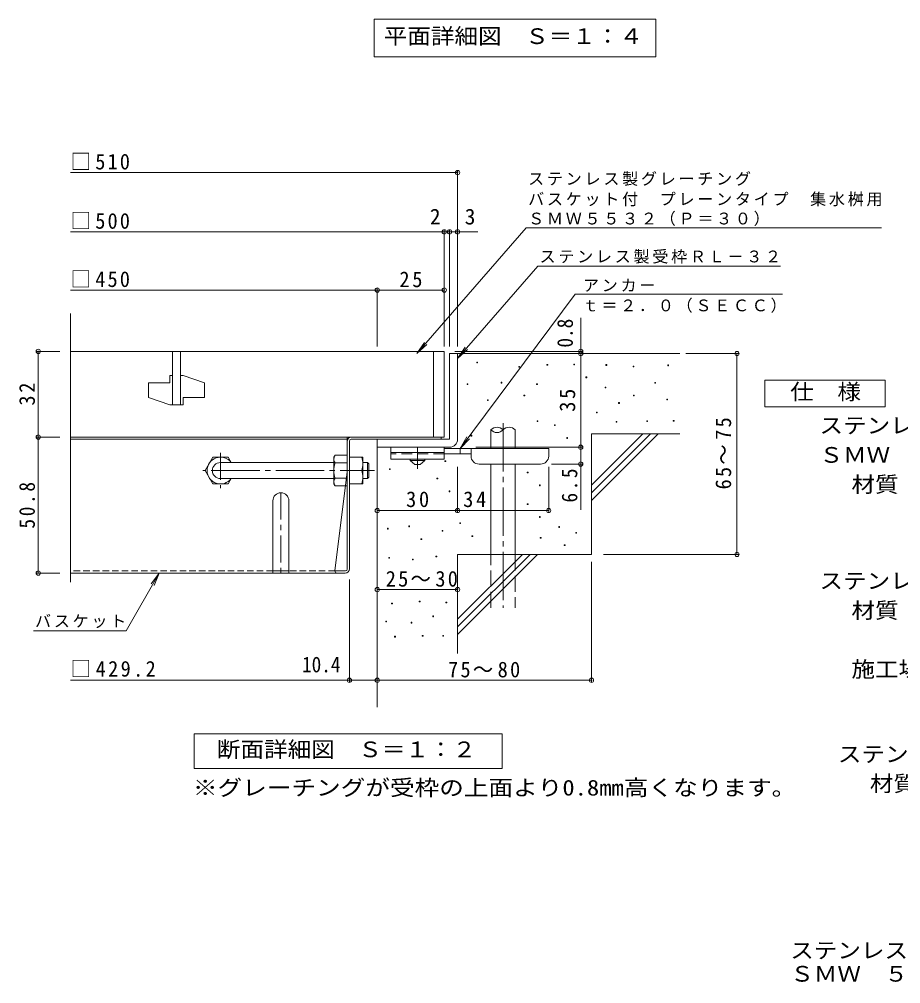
# Model space of a CAD drawing. Units: millimetres on the paper, enlarged 4 times, with parts at other scales. Extents: x -744 to 1008, y -779 to 706.
# Drawn here: x -722 to -63, y -779 to -58 of the extents above; entities that cross this region are included whole.
import ezdxf
from ezdxf.enums import TextEntityAlignment as Align

# ---------------------------------------------------------------- set-up
doc = ezdxf.new("R2010")
doc.units = ezdxf.units.MM
doc.header["$LTSCALE"] = 4
doc.header["$PDMODE"] = 32
doc.header["$PDSIZE"] = 3.2
for name, pattern in [('CHAIN1', [8, 5, -1, 1, -1]), ('CHAIN2', [12, 9, -1, 1, -1]), ('DASHED1', [1.8, 1.2, -0.6]), ('DASHED2', [3, 2, -1]), ('DASHED3', [4, 3, -1])]:
    doc.linetypes.add(name, pattern=pattern)
for name, color, linetype, lineweight in [('A-5_文字', 7, 'Continuous', 9), ('D-1_躯体', 3, 'Continuous', 9), ('D-4_その他', 7, 'Continuous', 9), ('D-5_文字', 7, 'Continuous', 9), ('D-6_寸法', 6, 'Continuous', 9), ('D-7_ハッチ', 2, 'Continuous', 9), ('D-8_記号', 2, 'Continuous', 9), ('D-B_7-WAKU-T', 2, 'Continuous', 9)]:
    doc.layers.add(name, color=color, linetype=linetype, lineweight=lineweight)
doc.layers.add('F-5_F-5ﾚｲﾔ', color=2, linetype='Continuous')
doc.styles.add('ＭＳ ゴシック', font='')
doc.styles.get('ＭＳ ゴシック').set_extended_font_data('MS Gothic')

msp = doc.modelspace()

# ---------------------------------------------------------------- linework, layer by layer
at = {"layer": 'A-5_文字'}
for p, q in [((-456.548, -58.439), (-246.148, -58.439)), ((-456.548, -58.439), (-456.548, -86.439)), ((-246.148, -58.439), (-246.148, -86.439)), ((-456.548, -86.439), (-246.148, -86.439))]:
    msp.add_line(p, q, dxfattribs=at)
at = {"layer": 'D-1_躯体'}
for p, q in [((-464.991, -389.43), (-461.591, -389.43)), ((-461.591, -389.43), (-460.591, -390.43)), ((-461.591, -401.43), (-461.591, -389.43)), ((-460.591, -400.43), (-460.591, -390.43)), ((-464.991, -401.43), (-461.591, -401.43)), ((-461.591, -401.43), (-460.591, -400.43))]:
    msp.add_line(p, q, dxfattribs=at)
at = {"layer": 'D-4_その他'}
for p, q in [((-394.184, -302.848), (-394.184, -171.683)), ((-683.251, -172.883), (-394.184, -172.883)), ((-342.897, -214.19), (-424.572, -308.03)), ((-404.184, -302.848), (-404.184, -215.961)), ((-400.184, -302.848), (-400.184, -215.961)), ((-342.897, -214.19), (-77.517, -214.19)), ((-683.251, -217.161), (-404.184, -217.161)), ((-404.184, -217.161), (-402.184, -217.161)), ((-402.184, -217.161), (-379.12, -217.161)), ((-334.258, -242.866), (-394.184, -311.717)), ((-334.258, -242.866), (-152.927, -242.866)), ((-683.251, -260.662), (-454.184, -260.662)), ((-454.184, -302.848), (-454.184, -259.462)), ((-454.184, -260.662), (-404.184, -260.662)), ((-392.181, -379.029), (-306.277, -263.803)), ((-306.277, -263.803), (-151.512, -263.803)), ((-302.198, -308.03), (-302.198, -281.333)), ((-424.572, -308.03), (-419.048, -299.695)), ((-424.572, -308.03), (-417.079, -301.409)), ((-708.612, -306.43), (-691.252, -306.43)), ((-707.412, -306.43), (-707.412, -370.43)), ((-300.998, -306.43), (-396.184, -306.43)), ((-394.184, -311.717), (-388.66, -303.382)), ((-394.184, -311.717), (-386.691, -305.096)), ((-300.998, -308.03), (-376.873, -308.03)), ((-302.198, -378.03), (-302.198, -308.03)), ((-223.772, -308.03), (-184.31, -308.03)), ((-185.51, -458.03), (-185.51, -308.03)), ((-708.612, -370.43), (-691.252, -370.43)), ((-707.412, -370.43), (-707.412, -472.03)), ((-380.58, -378.03), (-300.998, -378.03)), ((-302.198, -378.03), (-302.198, -424.73)), ((-394.181, -426.471), (-394.181, -392.629)), ((-326.181, -426.471), (-326.181, -392.629)), ((-300.998, -390.629), (-324.181, -390.629)), ((-285.29, -458.03), (-184.31, -458.03)), ((-294.184, -463.54), (-294.184, -553.23)), ((-708.612, -472.03), (-691.252, -472.03)), ((-617.006, -472.03), (-620.833, -481.268)), ((-474.991, -553.23), (-474.991, -476.83)), ((-454.184, -484.277), (-394.184, -484.277)), ((-474.991, -552.03), (-683.252, -552.03)), ((-454.184, -552.03), (-474.991, -552.03)), ((-454.184, -552.03), (-294.184, -552.03))]:
    msp.add_line(p, q, dxfattribs=at)
at = {"layer": 'D-4_その他', "color": 3}
for p, q in [((-683.252, -478.817), (-683.252, -278.15)), ((-404.184, -306.43), (-683.252, -306.43)), ((-607.184, -306.43), (-607.184, -346.43)), ((-601.185, -306.43), (-601.185, -346.43)), ((-412.184, -306.43), (-412.184, -370.43)), ((-404.184, -306.43), (-404.184, -370.43)), ((-625.185, -329.93), (-625.185, -340.93)), ((-625.185, -329.93), (-609.185, -329.93)), ((-609.185, -324.43), (-609.185, -329.93)), ((-607.184, -324.43), (-609.185, -324.43)), ((-599.184, -324.43), (-601.185, -324.43)), ((-599.184, -324.43), (-583.184, -329.93)), ((-583.184, -329.93), (-583.184, -340.93)), ((-625.185, -340.93), (-609.185, -346.43)), ((-599.184, -340.93), (-599.184, -346.43)), ((-599.184, -340.93), (-583.184, -340.93)), ((-599.184, -346.43), (-609.185, -346.43)), ((-683.252, -370.43), (-404.184, -370.43)), ((-444.181, -378.03), (-444.181, -387.03)), ((-404.181, -378.03), (-444.181, -378.03)), ((-404.181, -378.03), (-404.181, -387.03)), ((-404.181, -382.03), (-444.181, -382.03)), ((-404.181, -387.03), (-444.181, -387.03))]:
    msp.add_line(p, q, dxfattribs=at)
at = {"layer": 'D-4_その他', "color": 2}
for p, q in [((-400.184, -308.03), (-400.184, -372.03)), ((-400.184, -308.03), (-394.184, -308.03)), ((-394.184, -372.03), (-394.184, -308.03)), ((-454.184, -372.03), (-400.184, -372.03)), ((-454.184, -378.03), (-454.184, -372.03)), ((-454.184, -378.03), (-400.184, -378.03)), ((-429.681, -388.029), (-429.681, -387.03)), ((-429.681, -388.029), (-426.181, -391.029)), ((-429.681, -388.029), (-418.681, -388.029)), ((-422.181, -391.029), (-418.681, -388.029)), ((-418.681, -388.029), (-418.681, -387.03)), ((-426.181, -391.029), (-422.181, -391.029))]:
    msp.add_line(p, q, dxfattribs=at)
at = {"layer": 'D-4_その他', "color": 6}
for p, q in [((-394.184, -308.03), (-228.184, -308.03)), ((-369.267, -379.029), (-369.267, -365.029)), ((-351.267, -379.029), (-351.267, -365.029)), ((-294.184, -406.434), (-255.78, -368.03)), ((-294.184, -368.03), (-228.184, -368.03)), ((-294.184, -412.09), (-250.124, -368.03)), ((-294.184, -368.03), (-294.184, -458.03)), ((-294.184, -417.746), (-244.468, -368.03)), ((-454.184, -378.03), (-454.184, -572.03)), ((-369.267, -458.03), (-369.267, -390.629)), ((-351.267, -458.03), (-351.267, -390.629)), ((-394.184, -458.03), (-294.184, -458.03)), ((-394.184, -506.433), (-345.781, -458.03)), ((-394.184, -512.089), (-340.124, -458.03)), ((-394.184, -517.745), (-334.468, -458.03)), ((-394.184, -458.03), (-394.184, -532.03))]:
    msp.add_line(p, q, dxfattribs=at)
at = {"layer": 'D-4_その他', "color": 6, "linetype": 'CHAIN2'}
msp.add_line((-360.267, -360.129), (-360.267, -498.03), dxfattribs=at)
at = {"layer": 'D-4_その他', "color": 4, "linetype": 'CHAIN1'}
msp.add_line((-424.181, -394.126), (-424.181, -378.03), dxfattribs=at)
at = {"layer": 'D-4_その他', "color": 4}
for p, q in [((-326.181, -379.029), (-404.181, -379.029)), ((-392.181, -383.029), (-392.181, -379.029)), ((-384.181, -384.629), (-384.181, -379.029)), ((-326.181, -384.629), (-326.181, -379.029)), ((-384.171, -383.029), (-404.181, -383.029)), ((-378.181, -390.629), (-332.181, -390.629))]:
    msp.add_line(p, q, dxfattribs=at)
at = {"layer": 'D-4_その他', "color": 3, "linetype": 'DASHED2'}
msp.add_line((-404.181, -383.03), (-444.181, -383.03), dxfattribs=at)
at = {"layer": 'D-4_その他', "color": 6, "linetype": 'DASHED3'}
for p, q in [((-369.267, -498.03), (-369.267, -458.03)), ((-351.267, -458.03), (-351.267, -498.03))]:
    msp.add_line(p, q, dxfattribs=at)
at = {"layer": 'D-4_その他'}
for points in [[(-379.905, -315.095), (-379.905, -314.495), (-379.305, -314.495), (-379.305, -315.095)], [(-327.505, -316.716), (-327.505, -316.116), (-326.905, -316.116), (-326.905, -316.716)], [(-307.503, -316.497), (-307.503, -315.897), (-306.903, -315.897), (-306.903, -316.497)], [(-283.446, -316.904), (-283.446, -316.304), (-282.846, -316.304), (-282.846, -316.904)], [(-237.157, -317.175), (-237.157, -316.575), (-236.557, -316.575), (-236.557, -317.175)], [(-348.573, -318.336), (-348.573, -317.736), (-347.973, -317.736), (-347.973, -318.336)], [(-263.144, -317.987), (-263.144, -317.387), (-262.544, -317.387), (-262.544, -317.987)], [(-387.114, -331.22), (-387.114, -330.619), (-386.514, -330.619), (-386.514, -331.22)], [(-361.678, -330.139), (-361.678, -329.539), (-361.078, -329.539), (-361.078, -330.139)], [(-335.15, -331.222), (-335.15, -330.622), (-334.55, -330.622), (-334.55, -331.222)], [(-298.363, -326.092), (-298.363, -325.492), (-297.763, -325.492), (-297.763, -326.092)], [(-246.902, -330.169), (-246.902, -329.568), (-246.302, -329.568), (-246.302, -330.169)], [(-164.758, -347.959), (-164.758, -327.959), (-74.758, -327.959), (-74.758, -347.959)], [(-283.988, -333.688), (-283.988, -333.088), (-283.388, -333.088), (-283.388, -333.688)], [(-371.945, -343.139), (-371.945, -342.539), (-371.345, -342.539), (-371.345, -343.139)], [(-344.624, -339.613), (-344.624, -339.013), (-344.024, -339.013), (-344.024, -339.613)], [(-273.972, -345.328), (-273.972, -344.728), (-273.372, -344.728), (-273.372, -345.328)], [(-262.873, -339.643), (-262.873, -339.043), (-262.273, -339.043), (-262.273, -339.643)], [(-237.969, -342.621), (-237.969, -342.021), (-237.369, -342.021), (-237.369, -342.621)], [(-290.551, -352.32), (-290.551, -351.72), (-289.951, -351.72), (-289.951, -352.32)], [(-334.879, -358.833), (-334.879, -358.233), (-334.279, -358.233), (-334.279, -358.833)], [(-275.867, -359.404), (-275.867, -358.804), (-275.267, -358.804), (-275.267, -359.404)], [(-252.857, -358.863), (-252.857, -358.262), (-252.257, -358.262), (-252.257, -358.863)], [(-233.096, -358.592), (-233.096, -357.992), (-232.496, -357.992), (-232.496, -358.592)], [(-321.868, -361.827), (-321.868, -361.227), (-321.268, -361.227), (-321.268, -361.827)], [(-384.227, -369.656), (-384.227, -369.056), (-383.627, -369.056), (-383.627, -369.656)], [(-312.727, -371.422), (-312.727, -370.822), (-312.127, -370.822), (-312.127, -371.422)], [(-403.712, -388.699), (-403.712, -388.099), (-403.112, -388.099), (-403.112, -388.699)], [(-445.07, -394.65), (-445.07, -394.05), (-444.47, -394.05), (-444.47, -394.65)], [(-409.676, -401.625), (-409.676, -401.025), (-409.076, -401.025), (-409.076, -401.625)], [(-342.152, -397.165), (-342.152, -396.565), (-341.552, -396.565), (-341.552, -397.165)], [(-333.011, -406.76), (-333.011, -406.16), (-332.411, -406.16), (-332.411, -406.76)], [(-400.535, -411.22), (-400.535, -410.62), (-399.935, -410.62), (-399.935, -411.22)], [(-342.152, -420.831), (-342.152, -420.231), (-341.552, -420.231), (-341.552, -420.831)], [(-333.011, -430.426), (-333.011, -429.826), (-332.411, -429.826), (-332.411, -430.426)], [(-446.646, -439.116), (-446.646, -438.516), (-446.046, -438.516), (-446.046, -439.116)], [(-430.751, -437.418), (-430.751, -436.818), (-430.152, -436.818), (-430.152, -437.418)], [(-392.604, -435.063), (-392.604, -434.463), (-392.004, -434.463), (-392.004, -435.063)], [(-318.657, -437.908), (-318.657, -437.307), (-318.057, -437.307), (-318.057, -437.908)], [(-421.611, -447.013), (-421.611, -446.413), (-421.011, -446.413), (-421.011, -447.013)], [(-405.732, -440.774), (-405.732, -440.174), (-405.132, -440.174), (-405.132, -440.774)], [(-383.463, -444.658), (-383.463, -444.058), (-382.863, -444.058), (-382.863, -444.658)], [(-332.463, -446.029), (-332.463, -445.428), (-331.863, -445.428), (-331.863, -446.029)], [(-305.914, -442.208), (-305.914, -441.608), (-305.314, -441.608), (-305.314, -442.208)], [(-314.558, -451.392), (-314.558, -450.791), (-313.958, -450.791), (-313.958, -451.392)], [(-445.679, -460.886), (-445.679, -460.286), (-445.079, -460.286), (-445.079, -460.886)], [(-410.353, -459.973), (-410.353, -459.373), (-409.753, -459.373), (-409.753, -459.973)], [(-428.016, -462.105), (-428.016, -461.504), (-427.416, -461.504), (-427.416, -462.105)], [(-443.548, -494.995), (-443.548, -494.394), (-442.948, -494.394), (-442.948, -494.995)], [(-422.839, -493.472), (-422.839, -492.872), (-422.239, -492.872), (-422.239, -493.472)], [(-402.892, -494.233), (-402.892, -493.633), (-402.292, -493.633), (-402.292, -494.233)], [(-412.789, -504.587), (-412.789, -503.987), (-412.189, -503.987), (-412.189, -504.587)], [(-447.811, -508.394), (-447.811, -507.794), (-447.211, -507.794), (-447.211, -508.394)], [(-428.93, -509.308), (-428.93, -508.707), (-428.33, -508.707), (-428.33, -509.308)], [(-441.264, -519.814), (-441.264, -519.214), (-440.664, -519.214), (-440.664, -519.814)], [(-420.555, -519.205), (-420.555, -518.605), (-419.955, -518.605), (-419.955, -519.205)], [(-405.328, -519.205), (-405.328, -518.605), (-404.728, -518.605), (-404.728, -519.205)]]:
    msp.add_lwpolyline(points, close=True, dxfattribs=at)
for points in [[(-454.181, -425.271), (-394.181, -425.271), (-326.181, -425.271)], [(-711.084, -515.037), (-641.837, -515.037), (-617.006, -472.03), (-623.094, -479.963)]]:
    msp.add_lwpolyline(points, dxfattribs=at)
at = {"layer": 'D-4_その他', "color": 2}
msp.add_arc((-400.184, -372.03), 6, 270, 0, dxfattribs=at)
at = {"layer": 'D-4_その他', "color": 4}
for centre, start, end in [((-378.181, -384.629), 180, 270), ((-332.181, -384.629), 270, 0)]:
    msp.add_arc(centre, 6, start, end, dxfattribs=at)
at = {"layer": 'D-4_その他'}
for p in [(-394.184, -172.883), (-404.184, -217.161), (-400.184, -217.161), (-394.184, -217.161), (-454.184, -260.662), (-404.184, -260.662), (-707.412, -306.43), (-302.198, -306.43), (-302.198, -308.03), (-185.51, -308.03), (-707.412, -370.43), (-302.198, -378.03), (-302.198, -390.629), (-454.181, -425.271), (-394.181, -425.271), (-326.181, -425.271), (-185.51, -458.03), (-707.412, -472.03), (-454.184, -484.277), (-394.184, -484.277), (-474.991, -552.03), (-454.184, -552.03), (-294.184, -552.03)]:
    msp.add_point(p, dxfattribs=at)
at = {"layer": 'D-5_文字'}
for p, q in [((-392.181, -379.029), (-387.301, -370.301)), ((-392.181, -379.029), (-385.208, -371.861)), ((-590.982, -592.03), (-360.982, -592.03)), ((-590.982, -618.03), (-590.982, -592.03)), ((-360.982, -592.03), (-360.982, -618.03)), ((-360.982, -618.03), (-590.982, -618.03))]:
    msp.add_line(p, q, dxfattribs=at)
at = {"layer": 'D-6_寸法'}
for centre, start, end in [((-364.767, -369.091), 42.07146, 137.92854), ((-364.767, -360.968), 222.07146, 317.92854), ((-355.767, -369.091), 42.07146, 137.92854)]:
    msp.add_arc(centre, 6.062, start, end, dxfattribs=at)
at = {"layer": 'D-7_ハッチ'}
for p, q in [((-476.591, -370.43), (-683.252, -370.43)), ((-476.591, -372.03), (-683.252, -372.03)), ((-476.591, -469.096), (-476.591, -370.43)), ((-474.991, -468.83), (-474.991, -373.363)), ((-473.658, -372.03), (-406.584, -372.03)), ((-473.391, -370.43), (-406.584, -370.43)), ((-406.584, -370.43), (-406.584, -372.03)), ((-476.591, -396.43), (-485.816, -470.43)), ((-478.191, -472.03), (-683.252, -472.03)), ((-477.925, -470.43), (-485.816, -470.43))]:
    msp.add_line(p, q, dxfattribs=at)
at = {"layer": 'D-7_ハッチ', "linetype": 'DASHED1'}
for p, q in [((-532.191, -470.43), (-683.252, -470.43)), ((-485.816, -470.43), (-523.141, -470.43))]:
    msp.add_line(p, q, dxfattribs=at)
at = {"layer": 'D-7_ハッチ'}
for centre, radius, start, end in [((-473.391, -373.63), 3.2, 90, 180), ((-473.658, -373.363), 1.333, 90, 180), ((-484.216, -470.43), 1.6, 180, 270), ((-478.191, -468.83), 3.2, 270, 0), ((-477.925, -469.096), 1.333, 270, 0)]:
    msp.add_arc(centre, radius, start, end, dxfattribs=at)
at = {"layer": 'D-8_記号', "linetype": 'CHAIN1'}
for p, q in [((-571.384, -382.237), (-571.384, -408.623)), ((-558.192, -395.43), (-584.577, -395.43)), ((-526.191, -412.03), (-526.191, -472.03))]:
    msp.add_line(p, q, dxfattribs=at)
at = {"layer": 'D-8_記号'}
for p, q in [((-532.191, -418.03), (-532.191, -472.03)), ((-520.191, -418.03), (-520.191, -472.03)), ((-532.191, -470.43), (-520.191, -470.43)), ((-532.191, -470.43), (-523.141, -470.43))]:
    msp.add_line(p, q, dxfattribs=at)
msp.add_arc((-526.191, -418.03), 6, 0, 180, dxfattribs=at)
at = {"layer": 'D-B_7-WAKU-T'}
for p, q in [((-582.884, -395.43), (-577.111, -385.43)), ((-577.111, -385.43), (-565.658, -385.43)), ((-563.357, -389.414), (-565.658, -385.43)), ((-486.591, -385.43), (-485.725, -383.93)), ((-486.591, -405.43), (-486.591, -385.43)), ((-476.591, -383.93), (-485.725, -383.93)), ((-474.991, -385.43), (-464.991, -385.43)), ((-464.991, -405.43), (-464.991, -385.43)), ((-582.884, -395.43), (-577.111, -405.43)), ((-485.725, -389.703), (-476.591, -389.703)), ((-474.991, -395.43), (-465.857, -395.43)), ((-563.348, -401.43), (-565.658, -405.43)), ((-485.725, -401.156), (-476.591, -401.156)), ((-577.111, -405.43), (-565.658, -405.43)), ((-486.591, -405.43), (-485.725, -406.93)), ((-476.591, -406.93), (-485.725, -406.93)), ((-474.991, -405.43), (-464.991, -405.43))]:
    msp.add_line(p, q, dxfattribs=at)
at = {"layer": 'D-B_7-WAKU-T', "color": 3, "linetype": 'CHAIN2'}
msp.add_line((-577.961, -395.43), (-456.382, -395.43), dxfattribs=at)
at = {"layer": 'D-B_7-WAKU-T', "color": 3}
for p, q in [((-571.384, -389.43), (-486.591, -389.43)), ((-571.384, -401.43), (-486.591, -401.43))]:
    msp.add_line(p, q, dxfattribs=at)
at = {"layer": 'D-B_7-WAKU-T', "linetype": 'CHAIN1'}
msp.add_line((-459.618, -395.43), (-465.742, -395.43), dxfattribs=at)
at = {"layer": 'D-B_7-WAKU-T'}
for centre, radius, start, end in [((-571.384, -395.43), 10, 36.87019, 323.12981), ((-481.122, -386.75), 5.47, 180.2103, 212.68507), ((-480.027, -387.22), 6.579, 149.99998, 176.07924), ((-479.858, -390.43), 14.866, 340.34633, 19.65366), ((-467.226, -395.43), 19.365, 162.79973, 197.20026), ((-479.858, -400.43), 14.866, 340.34633, 19.65366), ((-481.122, -404.11), 5.47, 147.31491, 179.78969), ((-480.027, -403.64), 6.579, 183.92075, 210)]:
    msp.add_arc(centre, radius, start, end, dxfattribs=at)
at = {"layer": 'D-B_7-WAKU-T', "color": 3}
msp.add_arc((-571.384, -395.43), 6, 90, 270, dxfattribs=at)

# ---------------------------------------------------------------- texts
at = {"layer": 'A-5_文字', "color": 2, "style": 'ＭＳ ゴシック', "width": 1.1}
msp.add_text('平面詳細図\u3000Ｓ＝１：４', height=11.73, dxfattribs=at).set_placement((-449.348, -80.439), align=Align.BOTTOM_LEFT)
at = {"layer": 'D-4_その他', "color": 2, "style": 'ＭＳ ゴシック'}
for s, p in [('2', (-414.92, -215.161)), ('3', (-388.864, -215.161))]:
    msp.add_text(s, height=11.73, dxfattribs=at).set_placement(p, align=Align.BOTTOM_LEFT)
at = {"layer": 'D-4_その他', "color": 2, "style": 'ＭＳ ゴシック', "width": 0.9}
msp.add_text('0.8', height=11.73, rotation=90, dxfattribs=at).set_placement((-304.598, -303.593), align=Align.BOTTOM_LEFT)
at = {"layer": 'D-4_その他', "color": 2, "style": 'ＭＳ ゴシック'}
for s, width, p in [('仕\u3000様', 1.1, (-145.758, -345.959)), ('ステンレス製グレーチング\u3000バスケット付\u3000プレーンタイプ\u3000集水桝用', 1.1, (-123.922, -371.127)), ('ＳＭＷ\u3000５５３２（Ｐ＝３０）', 1.1, (-123.922, -393.128)), ('材質：メインバー\u3000ＦＢ４×３２（ＳＵＳ３０４）', 1.1, (-100.037, -415.128)), ('ステンレス製受枠\u3000ＲＬ－３２（四方枠）', 1.1, (-123.922, -487.198)), ('材質：ステンレス鋼板ｔ＝３．０（ＳＵＳ３０４）', 1.1, (-100.037, -509.198)), ('10.4', 0.9, (-510.399, -549.63)), ('施工場所の状況に合わせて、アンカーをプライヤー等で折り曲げてご使用ください。', 1.1, (-100.037, -553.198)), ('ステンレス製バスケット\u3000ＤＫ－４５０－Ｓ', 1.1, (-110.145, -616.584)), ('※グレーチングが受枠の上面より0.8mm高くなります。', 1.15, (-591.932, -641.615)), ('材質：ＳＵＳ３０４', 1.1, (-86.26, -638.584))]:
    msp.add_text(s, height=11.73, dxfattribs=dict(at, width=width)).set_placement(p, align=Align.BOTTOM_LEFT)
at = {"layer": 'D-4_その他', "color": 2, "char_height": 11.73, "attachment_point": 7, "style": 'ＭＳ ゴシック'}
for s, insert in [('\\T1.21;\\W0.95;□510', (-683.251, -170.883)), ('\\T1.21;\\W0.95;□500', (-683.251, -215.161)), ('\\T1.21;\\W0.95;□450', (-683.251, -258.662)), ('\\T1.27;\\W0.95;25', (-437.684, -258.662)), ('\\T1.27;\\W0.95;30', (-432.681, -422.871)), ('\\T1.27;\\W0.95;34', (-390.034, -422.871)), ('\\T1.22;\\W0.95;25～30', (-447.865, -482.277)), ('\\T1.23;\\W0.95;□429.2', (-683.251, -549.63)), ('\\T1.22;\\W0.95;75～80', (-401.331, -550.03))]:
    msp.add_mtext(s, dxfattribs=dict(at, insert=insert))
at = {"layer": 'D-4_その他', "char_height": 8.798, "attachment_point": 7, "style": 'ＭＳ ゴシック'}
for s, insert in [('\\T1.17;ステンレス製グレーチング', (-341.517, -182.881)), ('\\T1.17;バスケット付\u3000プレーンタイプ\u3000集水桝用', (-341.517, -198.127)), ('\\T1.17;ＳＭＷ５５３２（Ｐ＝３０）', (-341.517, -212.782)), ('\\T1.17;ステンレス製受枠ＲＬ－３２', (-333.011, -240.962)), ('\\T1.17;アンカー', (-300.582, -261.94)), ('\\T1.17;ｔ＝２．０（ＳＥＣＣ）', (-300.819, -277.667)), ('\\T1.17;バスケット', (-709.837, -513.134))]:
    msp.add_mtext(s, dxfattribs=dict(at, insert=insert))
at = {"layer": 'D-4_その他', "color": 2, "char_height": 11.73, "attachment_point": 7, "rotation": 90, "style": 'ＭＳ ゴシック'}
for s, insert in [('\\T1.27;\\W0.95;32', (-709.812, -346.93)), ('\\T1.27;\\W0.95;35', (-306.198, -351.53)), ('\\T1.22;\\W0.95;65～75', (-189.722, -409.53)), ('\\T1.27;\\W0.9;6.5', (-304.598, -419.308)), ('\\T1.28;\\W0.9;50.8', (-709.812, -438.73))]:
    msp.add_mtext(s, dxfattribs=dict(at, insert=insert))
at = {"layer": 'D-5_文字', "color": 2, "style": 'ＭＳ ゴシック', "width": 1.1}
msp.add_text('断面詳細図\u3000Ｓ＝１：２', height=11.73, dxfattribs=at).set_placement((-573.982, -613.03), align=Align.BOTTOM_LEFT)
at = {"layer": 'F-5_F-5ﾚｲﾔ', "style": 'ＭＳ ゴシック', "width": 1.1}
for s, p in [('ステンレス製グレーチング\u3000バスケット付\u3000プレーンタイプ\u3000集水桝用', (-145.731, -763.143)), ('ＳＭＷ\u3000５５３２（Ｐ＝３０）＋ＲＬ－３２（四方枠）＋ＤＫ－４５０－Ｓ', (-145.731, -780.62))]:
    msp.add_text(s, height=11.73, dxfattribs=at).set_placement(p, align=Align.BOTTOM_LEFT)

doc.saveas('drawing.dxf')
